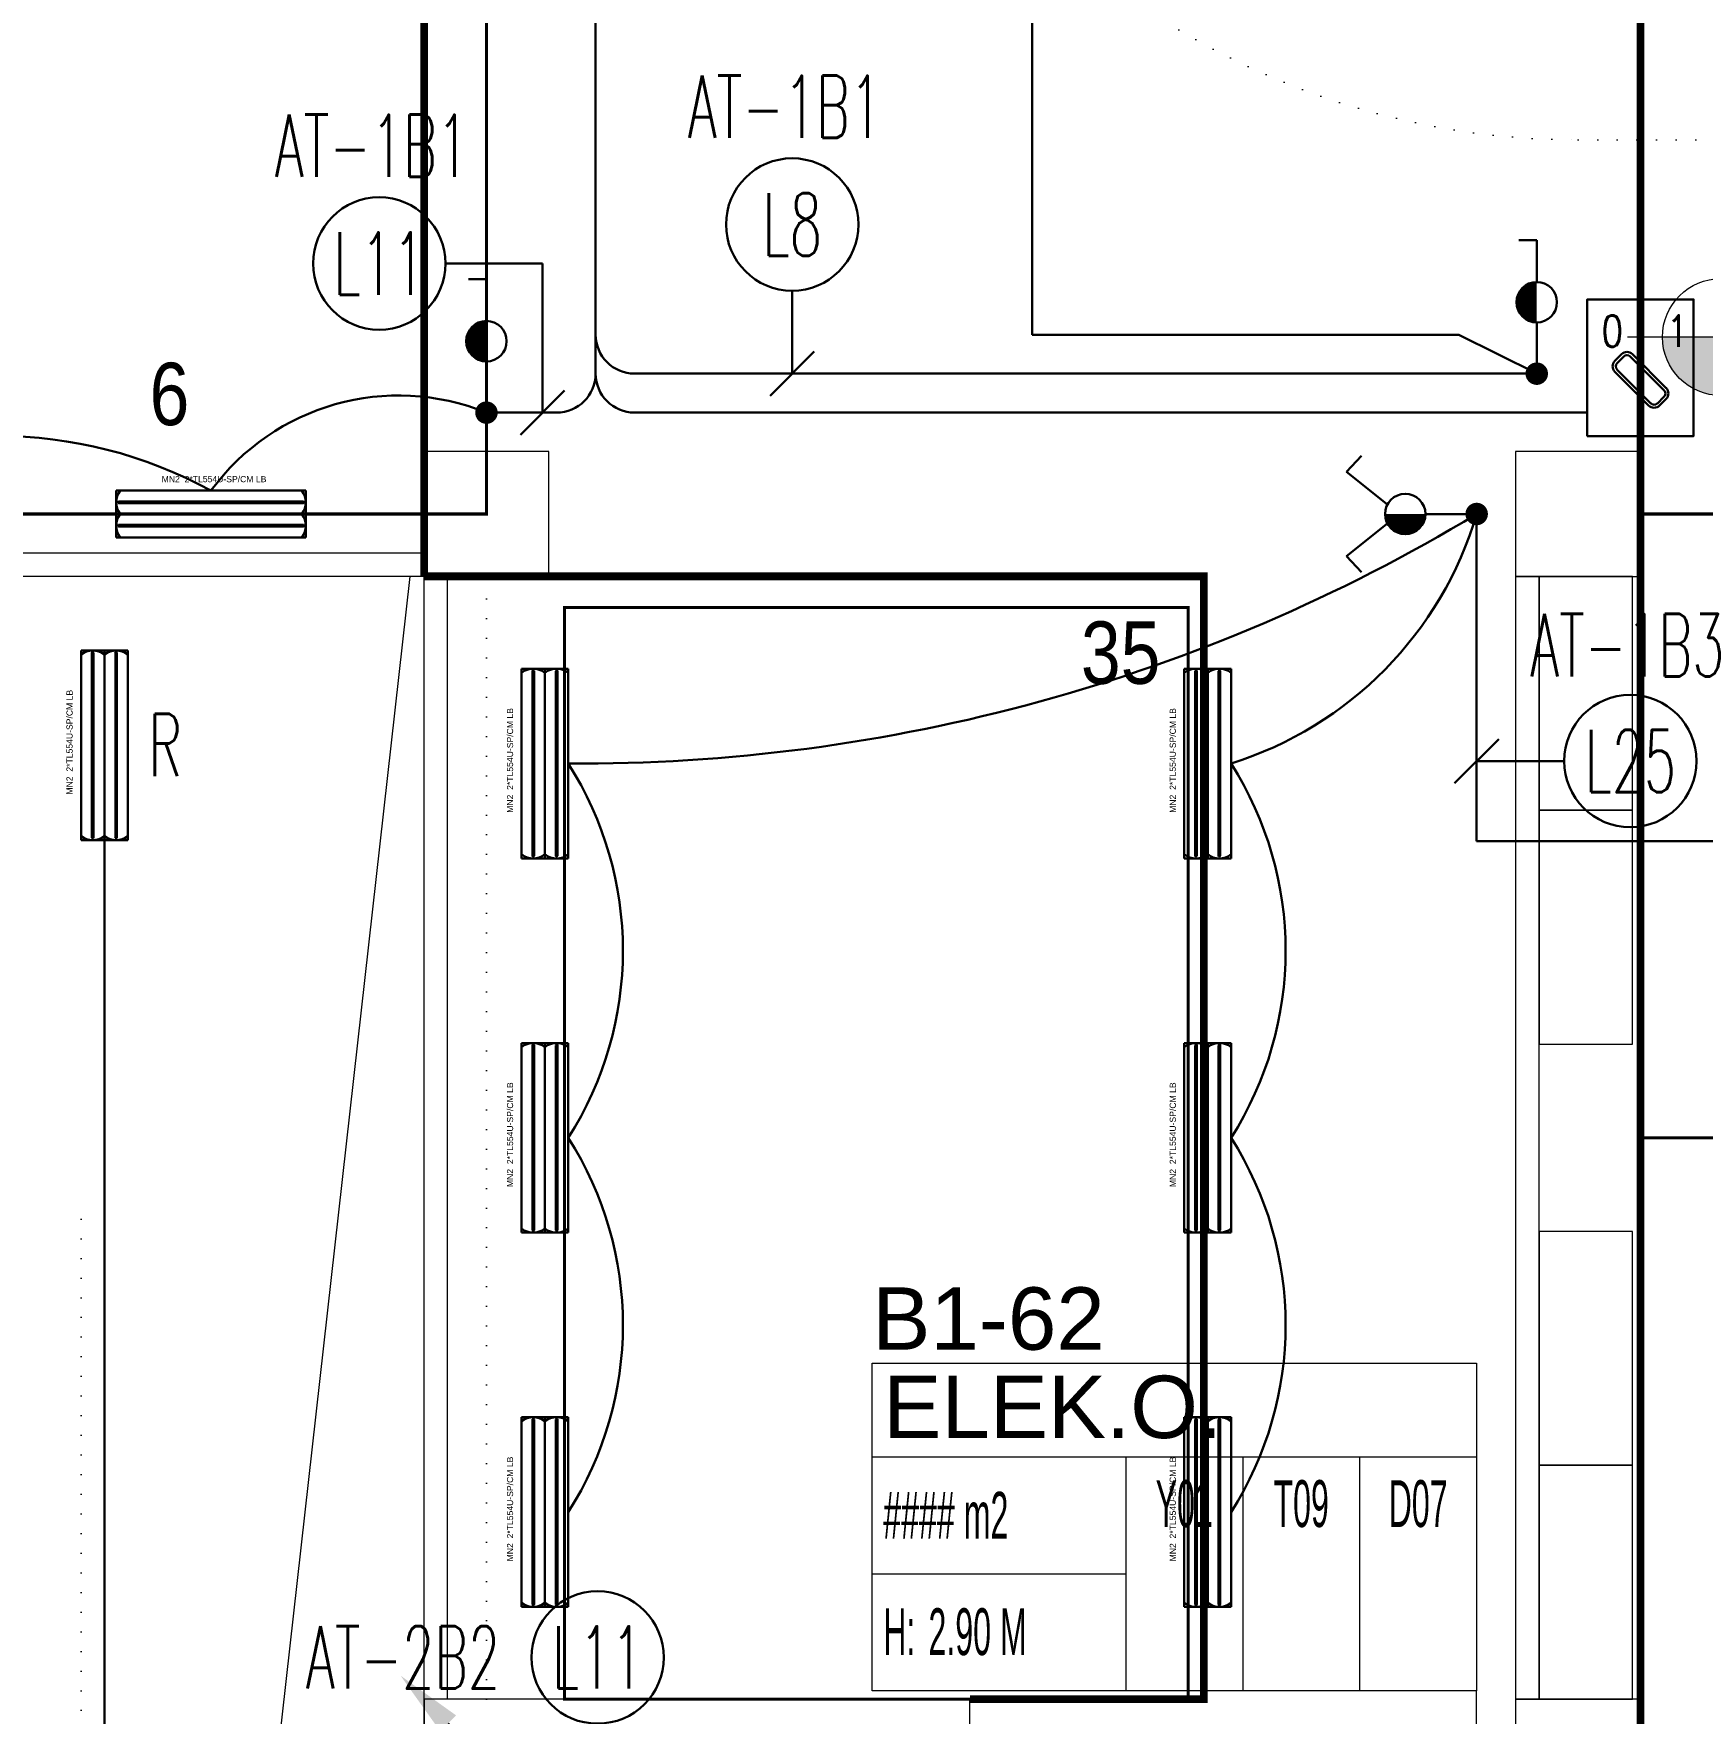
# Model space of a CAD drawing. Header units: metres. Extents: x -13316 to 152404, y -3899 to 30226.
# Drawn here: x 56930 to 58000, y 3591 to 4668 of the extents above; entities that cross this region are included whole.
import ezdxf
from ezdxf.enums import TextEntityAlignment as Align

# ---------------------------------------------------------------- set-up
doc = ezdxf.new("R2010")
doc.units = ezdxf.units.M
doc.header["$LTSCALE"] = 100
doc.header["$MEASUREMENT"] = 0
doc.linetypes.add('DOT2', pattern=[0.125, 0, -0.125])
doc.linetypes.add('HIDDEN', pattern=[0.375, 0.25, -0.125])
doc.layers.get('0').update_dxf_attribs({"color": 9, "lineweight": 9})
for name, color, linetype, lineweight in [('00', 9, 'Continuous', 9), ('01', 9, 'Continuous', 9), ('05', 9, 'Continuous', 9), ('06D', 9, 'Continuous', 9), ('08E', 8, 'DOT2', 9), ('20', 9, 'DOT2', 9), ('21', 9, 'Continuous', 9), ('21_mahal200', 9, 'Continuous', 9), ('E-2x54 W SIVAÜSTÜ FLUORESAN YÜKSEK TAVAN ARMATÜRÜ', 7, 'Continuous', 30), ('E-ANAHTAR (ETANŞ)', 7, 'Continuous', 30), ('E-AŞAĞIDAN GELİP YUKARIYA GİDEN HAT', 7, 'Continuous', 30), ('E-KABLO', 7, 'Continuous', 30), ('E-KOMÜTATÖR ANAHTAR (ETANŞ)', 7, 'Continuous', 30), ('E-LINYE', 7, 'Continuous', 30), ('E-PAKO ŞALTER', 7, 'Continuous', 30)]:
    doc.layers.add(name, color=color, linetype=linetype, lineweight=lineweight)
doc.styles.add('Arial', font='arial.ttf', dxfattribs={"height": 2.5})
doc.styles.add('E-YAZI', font='txttw.shx')
doc.styles.add('MuuM_TEXT-ITALIC', font='ARIALNI.TTF')
doc.styles.add('MuuM_TEXT-STANDART', font='ARIALN.TTF')
doc.dimstyles.new('MuuM_DIM200', dxfattribs={"dimscale": 20, "dimtxt": 2, "dimasz": 1, "dimexe": 1, "dimexo": 1, "dimgap": 1, "dimtad": 1, "dimdec": 1, "dimrnd": 0.5, "dimdsep": 46, "dimtxsty": 'MuuM_TEXT-STANDART', "dimblk": 'ARCHTICK', "dimcen": 0, "dimdle": 0.15, "dimclrd": 256, "dimclre": 256, "dimclrt": 256, "dimadec": 0, "dimazin": 0, "dimtfac": 5, "dimtdec": 1, "dimtix": 1, "dimtmove": 2, "dimatfit": 3, "dimldrblk": 'DOT', "dimfxl": 3, "dimfxlon": 1, "dimtolj": 1, "dimlwd": -1, "dimlwe": -1, "dimarcsym": 0})

# ---------------------------------------------------------------- blocks, each defined once
blk = doc.blocks.new('2x54 W SIVAÜSTÜ FLUORESAN YÜKSEK TAVAN ARMATÜRÜ')
at = {"layer": 'E-2x54 W SIVAÜSTÜ FLUORESAN YÜKSEK TAVAN ARMATÜRÜ', "color": 4}
for p, q in [((-60.8, 15), (-60.8, -15)), ((-60.8, 15), (60.8, 15)), ((60.8, 15), (60.8, 0)), ((-60, 0), (-15, 0)), ((15, 0), (60, 0)), ((60.8, 0), (60.8, -15)), ((-60.8, -15), (60.8, -15))]:
    blk.add_line(p, q, dxfattribs=at)
at = {"layer": 'E-2x54 W SIVAÜSTÜ FLUORESAN YÜKSEK TAVAN ARMATÜRÜ', "color": 7}
for p, q in [((-60.8, 0), (60.8, 0)), ((-59.3, 8), (59.3, 8)), ((-59.2, 7), (59.4, 7)), ((-59.3, -7), (59.3, -7)), ((-59.2, -8), (59.4, -8))]:
    blk.add_line(p, q, dxfattribs=at)
for centre in [(-59.2, 7.6), (-59.2, 7.3), (59.4, 7.6), (59.4, 7.3), (-59.2, -7.4), (-59.2, -7.7), (59.4, -7.4), (59.4, -7.7)]:
    blk.add_circle(centre, 0.11, dxfattribs=at)
for centre, radius, start, end in [((-48.7, 7.5), 12.1, 141.86, 218.14), ((48.7, 7.5), 12.1, 321.86, 38.14), ((-59.1, 7.5), 0.515, 106.8674, 266.7612), ((-59.3, 7.5), 0.519, 289.2244, 84.4042), ((59.5, 7.5), 0.515, 106.8674, 266.7612), ((59.3, 7.5), 0.519, 289.2244, 84.4042), ((-48.7, -7.5), 12.1, 141.86, 218.14), ((-59.1, -7.5), 0.515, 106.8674, 266.7612), ((-59.3, -7.5), 0.519, 289.2244, 84.4042), ((48.7, -7.5), 12.1, 321.86, 38.14), ((59.5, -7.5), 0.515, 106.8674, 266.7612), ((59.3, -7.5), 0.519, 289.2244, 84.4042)]:
    blk.add_arc(centre, radius, start, end, dxfattribs=at)
at = {"layer": 'E-2x54 W SIVAÜSTÜ FLUORESAN YÜKSEK TAVAN ARMATÜRÜ', "color": 7, "style": 'Arial'}
blk.add_text('MN2  2*TL554U-SP/CM LB', height=3.951, dxfattribs=at).set_placement((-31.6, 20.4))
blk = doc.blocks.new('100_KOMÜTATÖR ANAHTAR (ETANŞ)')
at = {"layer": 'E-KOMÜTATÖR ANAHTAR (ETANŞ)', "color": 4}
for p, q in [((-1.695, 5.222), (-2.326, 4.622)), ((-0.372, 3.563), (-1.695, 5.222)), ((0.372, 3.563), (1.695, 5.222)), ((1.695, 5.222), (2.326, 4.622)), ((0, 2.053), (0, 0))]:
    blk.add_line(p, q, dxfattribs=at)
at = {"layer": 'E-KOMÜTATÖR ANAHTAR (ETANŞ)', "color": 4, "const_width": 0.81}
blk.add_lwpolyline([(0, 3.268, 0.414214), (-0.405, 2.863, 0.414214), (0, 2.458, 0.414214)], format="xyb", dxfattribs=at)
at = {"layer": 'E-KOMÜTATÖR ANAHTAR (ETANŞ)', "color": 4}
blk.add_circle((0, 2.863), 0.81, dxfattribs=at)
blk = doc.blocks.new('100_ANAHTAR (ETANŞ)')
at = {"layer": 'E-ANAHTAR (ETANŞ)', "color": 4}
for p, q in [((0, 5.345), (-0.714, 5.345)), ((0, 3.673), (0, 5.345)), ((0, 2.053), (0, 0))]:
    blk.add_line(p, q, dxfattribs=at)
at = {"layer": 'E-ANAHTAR (ETANŞ)', "color": 4, "const_width": 0.81}
blk.add_lwpolyline([(0, 3.268, 0.414214), (-0.405, 2.863, 0.414214), (0, 2.458, 0.414214)], format="xyb", dxfattribs=at)
at = {"layer": 'E-ANAHTAR (ETANŞ)', "color": 4}
blk.add_circle((0, 2.863), 0.81, dxfattribs=at)
blk = doc.blocks.new('PAKO ŞALTER')
at = {"layer": 'E-PAKO ŞALTER', "color": 254}
for p, q in [((-16.4, 48.2), (-12.1, 52.4)), ((-15, 46.8), (-10.7, 51)), ((-6.5, 51), (15.1, 29.4)), ((-5.1, 52.4), (16.5, 30.8)), ((-16.4, 41.1), (5.2, 19.5)), ((-15, 42.5), (6.6, 20.9)), ((10.9, 20.9), (15.1, 25.2)), ((12.3, 19.5), (16.5, 23.8))]:
    blk.add_line(p, q, dxfattribs=at)
at = {"layer": 'E-PAKO ŞALTER', "color": 3}
blk.add_lwpolyline([(-34.1, 0), (-34.1, 87.6), (34.1, 87.6), (34.1, 0)], close=True, dxfattribs=at)
at = {"layer": 'E-PAKO ŞALTER', "color": 254}
for centre, radius, start, end in [((-8.6, 48.9), 5, 45, 135), ((-12.8, 44.7), 5, 135, 225), ((-12.8, 44.7), 3, 135, 225), ((-8.6, 48.9), 3, 45, 135), ((13, 27.3), 3, 315, 45), ((13, 27.3), 5, 315, 45), ((8.8, 23.1), 5, 225, 315), ((8.8, 23.1), 3, 225, 315)]:
    blk.add_arc(centre, radius, start, end, dxfattribs=at)
at = {"layer": 'E-PAKO ŞALTER', "color": 254, "style": 'E-YAZI', "width": 0.8}
for s, p in [('0', (-24.9, 57.3)), ('1', (16.9, 57.3))]:
    blk.add_text(s, height=20, dxfattribs=at).set_placement(p)
blk = doc.blocks.new('100_AŞAĞIDAN GELİP YUKARIYA GİDEN HAT')
at = {"layer": 'E-AŞAĞIDAN GELİP YUKARIYA GİDEN HAT', "color": 3, "linetype": 'Continuous'}
for p, q in [((2.472, 2.471), (0, 0)), ((-2.389, -2.382), (-4.861, -4.853))]:
    blk.add_line(p, q, dxfattribs=at)
at = {"layer": 'E-AŞAĞIDAN GELİP YUKARIYA GİDEN HAT', "color": 4, "linetype": 'Continuous', "const_width": 0.675}
blk.add_lwpolyline([(0.338, 0, 1), (-0.338, 0, 1)], format="xyb", close=True, dxfattribs=at)
at = {"layer": 'E-AŞAĞIDAN GELİP YUKARIYA GİDEN HAT', "color": 3, "linetype": 'Continuous'}
for points in [[(2.154, 2.789), (2.79, 2.152), (4.382, 4.379)], [(-2.707, -2.064), (-2.071, -2.7), (-0.479, -0.474)]]:
    blk.add_solid(points, dxfattribs=at)
blk = doc.blocks.new('p-kolon_80x80')
blk.add_lwpolyline([(-40, -40), (40, -40), (40, 40), (-40, 40)], close=True)
blk = doc.blocks.new('1.bod.mimari.elk')
at = {"layer": '01'}
blk.add_lwpolyline([(860, -5350), (860, -5350), (860, -5950), (900, -5950), (900, -5950), (900, -5950), (900, -5400), (1170, -5400), (1170, -5950), (1170, -5950), (1170, -5950), (1210, -5950), (1210, -5350), (860, -5350), (860, -5350), (860, -5350), (860, -5400)], close=True, dxfattribs=at)
for p in [(900, -4590), (1600, -4590), (1600, -5390)]:
    blk.add_blockref('p-kolon_80x80', p, dxfattribs=at)
blk = doc.blocks.new('p-işyeri')
at = {"color": 0, "const_width": 2}
blk.add_lwpolyline([(200, 0), (200, 700), (-200, 700), (-200, 0)], close=True, dxfattribs=at)
blk = doc.blocks.new('0_elevationtarget-p-bk')
h = blk.add_hatch(color=250)
h.paths.add_polyline_path([(1.875, 0, 0.414214), (0, 1.875), (0, 0)])
h.paths.add_polyline_path([(0, 0), (-1.875, 0, 0.414214), (0, -1.875)])
blk.add_line((0, -2.625), (0, 2.625))
blk.add_lwpolyline([(12.453, 0), (-3, 0)])
blk.add_circle((0, 0), 1.875)
at = {"style": 'Arial'}
blk.add_attdef('BITMISKOT', text='', height=2, dxfattribs=at).set_placement((4.5, 0), align=Align.BOTTOM_LEFT)
at = {"style": 'MuuM_TEXT-ITALIC'}
blk.add_attdef('FINISHINGFLOORLEVEL', text='', height=2, dxfattribs=at).set_placement((4.5, -0.592), align=Align.TOP_LEFT)
blk = doc.blocks.new('p-birim')
blk.add_lwpolyline([(0, 0), (1, 0), (1, 1), (0, 1)], close=True)
blk = doc.blocks.new('0_roomno2')
blk.add_lwpolyline([(19.375, -10.5), (0, -10.5), (0, 0), (19.375, 0)], close=True)
for points in [[(0, -3), (19.375, -3)], [(8.125, -3), (8.125, -10.5)], [(11.875, -3), (11.875, -10.5)], [(15.625, -3), (15.625, -10.5)], [(0, -6.75), (8.125, -6.75)]]:
    blk.add_lwpolyline(points)
at = {"style": 'MuuM_TEXT-STANDART', "width": 0.6}
blk.add_text('H:', height=1.5, dxfattribs=at).set_placement((0.35, -8.608), align=Align.MIDDLE_LEFT)
at = {"style": 'Arial'}
blk.add_attdef('ODANO', (0, 1.17), '', height=2, dxfattribs=at)
blk.add_attdef('MEKANADI', text='', height=2, dxfattribs=at).set_placement((0.35, -3), align=Align.BOTTOM_LEFT)
at = {"style": 'MuuM_TEXT-STANDART', "width": 0.6}
for tag, p in [('YER01', (10, -4.5)), ('TAVAN01', (13.75, -4.5)), ('DUVAR01', (17.5, -4.5)), ('YER02', (10, -6.75)), ('TAVAN02', (13.75, -6.75)), ('DUVAR02', (17.5, -6.75)), ('YER03', (10, -9)), ('TAVAN03', (13.75, -9)), ('DUVAR03', (17.5, -9))]:
    blk.add_attdef(tag, text='', height=1.5, dxfattribs=at).set_placement(p, align=Align.MIDDLE_CENTER)
for tag, p in [('M2', (0.35, -4.875)), ('TEMIZTAVANYUKSEKLIGI', (1.8, -8.608))]:
    blk.add_attdef(tag, text='', height=1.5, dxfattribs=at).set_placement(p, align=Align.MIDDLE_LEFT)
blk = doc.blocks.new('_ArchTick')
at = {"color": 0, "linetype": 'ByBlock', "const_width": 0.15}
blk.add_lwpolyline([(-0.5, -0.5), (0.5, 0.5)], dxfattribs=at)
blk = doc.blocks.new('_Dot')
at = {"color": 0, "linetype": 'ByBlock', "lineweight": -2}
blk.add_line((-0.5, 0), (-1, 0), dxfattribs=at)
at = {"color": 0, "linetype": 'ByBlock', "const_width": 0.5}
blk.add_lwpolyline([(-0.25, 0, 1), (0.25, 0, 1)], format="xyb", close=True, dxfattribs=at)
blk = doc.blocks.new('1.bod.mimari1.elk')
at = {"layer": '00'}
for points in [[(860, -4615), (40, -4615)], [(860, -4630), (40, -4630)], [(860, -5350), (860, -4630)], [(875, -5350), (875, -4630)]]:
    blk.add_lwpolyline(points, dxfattribs=at)
blk.add_lwpolyline([(1575, -5350), (1575, -4630), (1560, -4630), (1560, -5350)], close=True, dxfattribs=at)
at = {"layer": '06D', "linetype": 'DOT2'}
for points in [[(1100, -1400), (1100, -3850, 0.4142136), (1600, -4350), (2300, -4350)], [(640, -5042.1), (640, -7840, 0.4142136), (840, -8040), (3100, -8040)]]:
    blk.add_lwpolyline(points, format="xyb", dxfattribs=at)
at = {"layer": '06D'}
blk.add_lwpolyline([(51.02, -4630), (491.81, -7830), (851.02, -4630)], dxfattribs=at)
at = {"layer": '08E'}
blk.add_lwpolyline([(900, -5350), (900, -4630)], dxfattribs=at)
at = {"layer": '20', "ltscale": 2, "const_width": 5}
for points in [[(860, -7830), (1640, -7830), (1640, -4630), (1640, -4630), (1640, -3830), (1640, -3830), (1640, -2240), (3740, -2240), (3740, -1723.58)], [(860, -4630), (860, -4630), (860, -2200), (40, -2192.5)], [(860, -4550), (860, -2240)], [(1210, -5350), (1360, -5350), (1360, -4630), (860, -4630)]]:
    blk.add_lwpolyline(points, dxfattribs=at)
at = {"layer": '05', "xscale": 60.00000000000003, "yscale": 150}
for p in [(1575, -4780), (1575, -4930), (1575, -5200), (1575, -5350)]:
    blk.add_blockref('p-birim', p, dxfattribs=at)
at = {"layer": '06D', "color": 89, "linetype": 'HIDDEN', "true_color": 0x2e4d23, "rotation": 90}
for p in [(900, -4390), (2340, -4790), (2340, -5190)]:
    blk.add_blockref('p-işyeri', p, dxfattribs=at)
at = {"layer": '06D', "color": 89, "linetype": 'HIDDEN', "true_color": 0x2e4d23}
blk.add_blockref('p-işyeri', (1150, -5350), dxfattribs=at)
at = {"layer": '21', "xscale": 20, "yscale": 20, "zscale": 20}
blk.add_blockref('0_elevationtarget-p-bk', (1691.65, -4476.52), dxfattribs=at).add_auto_attribs({'BITMISKOT': ' -7.40', 'FINISHINGFLOORLEVEL': ' -7.50'})
at = {"layer": '21_mahal200'}
ref = blk.add_blockref('0_roomno2', (1147.45, -5134.52), dxfattribs=dict(at, xscale=20, yscale=20, zscale=20))
ref.add_attrib('ODANO', 'B1-62', (1147.45, -5125.87), dxfattribs={"layer": '0', "height": 40, "style": 'Arial'})
ref.add_attrib('MEKANADI', 'ELEK.O.', dxfattribs={"layer": '0', "height": 40, "style": 'Arial'}).set_placement((1154.45, -5194.52), align=Align.BOTTOM_LEFT)
ref.add_attrib('M2', '#### m2', dxfattribs={"layer": '0', "height": 30, "style": 'MuuM_TEXT-STANDART', "width": 0.6}).set_placement((1154.45, -5232.02), align=Align.MIDDLE_LEFT)
ref.add_attrib('TEMIZTAVANYUKSEKLIGI', '2.90 M', dxfattribs={"layer": '0', "height": 30, "style": 'MuuM_TEXT-STANDART', "width": 0.6}).set_placement((1183.45, -5306.68), align=Align.MIDDLE_LEFT)
ref.add_attrib('YER01', 'Y01', dxfattribs={"layer": '0', "height": 30, "style": 'MuuM_TEXT-STANDART', "width": 0.6}).set_placement((1347.45, -5224.52), align=Align.MIDDLE_CENTER)
ref.add_attrib('TAVAN01', 'T09', dxfattribs={"layer": '0', "height": 30, "style": 'MuuM_TEXT-STANDART', "width": 0.6}).set_placement((1422.45, -5224.52), align=Align.MIDDLE_CENTER)
ref.add_attrib('DUVAR01', 'D07', dxfattribs={"layer": '0', "height": 30, "style": 'MuuM_TEXT-STANDART', "width": 0.6}).set_placement((1497.45, -5224.52), align=Align.MIDDLE_CENTER)
at = {"layer": '21', "style": 'MuuM_TEXT-STANDART'}
blk.add_text('6', height=40, dxfattribs=at).set_placement((709.47, -4545), align=Align.BOTTOM_RIGHT)
blk.add_text('35', height=40, dxfattribs=at).set_placement((1281.23, -4710.88), align=Align.BOTTOM_LEFT)
at = {"layer": '21_mahal200'}
blk.add_leader([(1534.95, -5528.59), (1534.95, -5344.52)], dimstyle='MuuM_DIM200', override={"dimasz": 1, "dimfxl": 10}, dxfattribs=at)

msp = doc.modelspace()

# ---------------------------------------------------------------- linework, layer by layer
at = {"layer": 'E-KABLO', "color": 5}
msp.add_line((57290, 5120), (57290, 4450), dxfattribs=at)
at = {"layer": 'E-KABLO', "color": 6}
for p, q in [((57570, 4745), (57570, 4475)), ((57843.54, 4475), (57570, 4475)), ((57843.54, 4475), (57893.54, 4450)), ((57893.54, 4450), (57315, 4450)), ((57220, 4425), (57265, 4425)), ((57315, 4425), (57925.93, 4425)), ((57855, 4360), (57855, 4150.15)), ((56975.01, 3547.11), (56975.01, 4150.89)), ((57855, 4150.15), (58759.6, 4150.15))]:
    msp.add_line(p, q, dxfattribs=at)
at = {"layer": 'E-KABLO', "color": 4, "linetype": 'Continuous', "const_width": 7.2}
for points in [[(57897.14, 4450, 1), (57889.94, 4450, 1)], [(57223.6, 4425, 1), (57216.4, 4425, 1)], [(57858.6, 4360, 1), (57851.4, 4360, 1)]]:
    msp.add_lwpolyline(points, format="xyb", close=True, dxfattribs=at)
at = {"layer": 'E-KABLO', "color": 6}
for centre, radius, start, end in [((57315, 4475), 25, 180, 270), ((57265, 4450), 25, 270, 0), ((57315, 4450), 25, 180, 270), ((57163.75, 4286.62), 149.37, 67.87967, 143.72536), ((56906.67, 4125.67), 284.33, 61.27083, 118.72917), ((57279.84, 5313.63), 1113.65, 269.62259, 301.09562), ((57626, 4427.9), 238.85, 287.4176, 343.48468), ((57084.29, 4080), 223.21, 327.47959, 32.52041), ((57509.29, 4080), 223.21, 327.47959, 32.52041), ((57084.29, 3840), 223.21, 327.47959, 32.52041), ((57509.29, 3840), 223.21, 327.47959, 32.52041)]:
    msp.add_arc(centre, radius, start, end, dxfattribs=at)
at = {"layer": 'E-LINYE', "color": 7, "linetype": 'Continuous'}
for p, q in [((57193.68, 4520.64), (57255.92, 4520.64)), ((57255.92, 4520.64), (57255.92, 4425)), ((57416.07, 4503.2), (57416.07, 4450)), ((57430.21, 4464.14), (57401.92, 4435.86)), ((57270.06, 4439.14), (57241.78, 4410.86)), ((57869.14, 4215.72), (57840.86, 4187.44)), ((57911.09, 4201.58), (57855, 4201.58))]:
    msp.add_line(p, q, dxfattribs=at)
for centre in [(57416.07, 4545.64), (57151.24, 4520.64), (57953.53, 4201.58), (57291.3, 3626.79)]:
    msp.add_circle(centre, 42.44, dxfattribs=at)

# ---------------------------------------------------------------- block references
at = {"layer": '06D'}
for name in ['1.bod.mimari.elk', '1.bod.mimari1.elk']:
    msp.add_blockref(name, (56320, 8950), dxfattribs=at)
at = {"layer": 'E-2x54 W SIVAÜSTÜ FLUORESAN YÜKSEK TAVAN ARMATÜRÜ', "color": 6}
msp.add_blockref('2x54 W SIVAÜSTÜ FLUORESAN YÜKSEK TAVAN ARMATÜRÜ', (57043.33, 4360), dxfattribs=at)
at = {"layer": 'E-2x54 W SIVAÜSTÜ FLUORESAN YÜKSEK TAVAN ARMATÜRÜ', "color": 6, "rotation": 90}
for p in [(56975.01, 4211.69), (57257.5, 4200), (57682.5, 4200), (57257.5, 3960), (57682.5, 3960), (57257.5, 3720), (57682.5, 3720)]:
    msp.add_blockref('2x54 W SIVAÜSTÜ FLUORESAN YÜKSEK TAVAN ARMATÜRÜ', p, dxfattribs=at)
at = {"layer": 'E-ANAHTAR (ETANŞ)', "xscale": 16, "yscale": 16, "zscale": 16}
for p in [(57893.54, 4450), (57220, 4425)]:
    msp.add_blockref('100_ANAHTAR (ETANŞ)', p, dxfattribs=at)
at = {"layer": 'E-AŞAĞIDAN GELİP YUKARIYA GİDEN HAT', "xscale": 16, "yscale": 16, "zscale": 16, "rotation": 90}
msp.add_blockref('100_AŞAĞIDAN GELİP YUKARIYA GİDEN HAT', (57235, 3545), dxfattribs=at)
at = {"layer": 'E-KOMÜTATÖR ANAHTAR (ETANŞ)', "xscale": 16, "yscale": 16, "zscale": 16, "rotation": 90}
msp.add_blockref('100_KOMÜTATÖR ANAHTAR (ETANŞ)', (57855, 4360), dxfattribs=at)
at = {"layer": 'E-PAKO ŞALTER', "color": 6}
msp.add_blockref('PAKO ŞALTER', (57960, 4410), dxfattribs=at)

# ---------------------------------------------------------------- texts
at = {"layer": 'E-LINYE', "color": 3, "linetype": 'Continuous', "style": 'E-YAZI', "width": 0.6}
for s, p in [('AT-1B1', (57411.34, 4621.12)), ('AT-1B1', (57146.51, 4596.12)), ('L8', (57416.07, 4545.64)), ('L11', (57151.24, 4520.64)), ('AT-1B3', (57951.56, 4275.89)), ('R', (57013.94, 4211.94)), ('L25', (57953.53, 4201.58)), ('AT-2B2', (57166.5, 3626.79)), ('L11', (57291.3, 3626.79))]:
    msp.add_text(s, height=40, dxfattribs=at).set_placement(p, align=Align.MIDDLE_CENTER)

doc.saveas('drawing.dxf')
